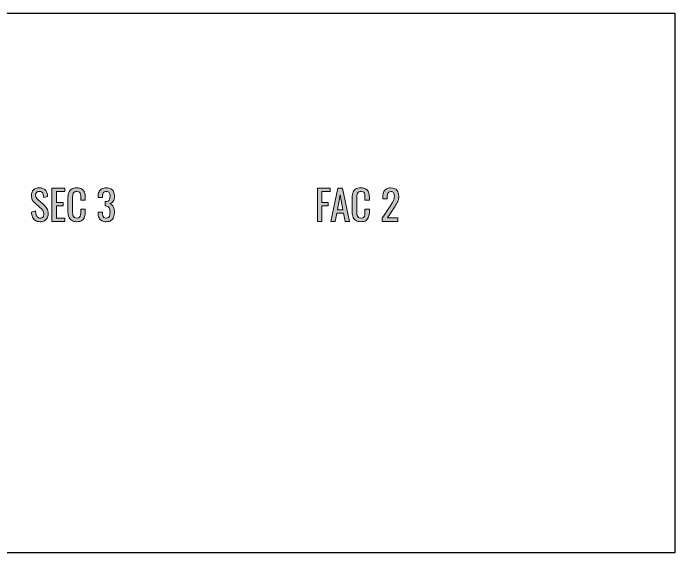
# Model space of a CAD drawing. Header units: inches. Extents: x 0 to 612, y 284 to 508.
# Drawn here: x 337.9 to 611.9, y 284.2 to 507.8 of the extents above; entities that cross this region are included whole.
import ezdxf

# ---------------------------------------------------------------- set-up
doc = ezdxf.new("R2010")
doc.units = ezdxf.units.IN
doc.header["$MEASUREMENT"] = 0
doc.layers.add('Left_SIde_Panel_02_Holes v1_0', color=7, linetype='Continuous')
doc.layers.add('TEXT', color=7, linetype='Continuous')

# ---------------------------------------------------------------- blocks, each defined once
blk = doc.blocks.new('block 13')
at = {"layer": 'Left_SIde_Panel_02_Holes v1_0', "color": 7, "lineweight": 25}
blk.add_lwpolyline([(611.88, 507.81), (611.88, 284.19)], dxfattribs=at)
blk = doc.blocks.new('block 15')
at = {"layer": 'Left_SIde_Panel_02_Holes v1_0', "color": 7, "lineweight": 25}
blk.add_lwpolyline([(611.88, 284.19), (0.12, 284.19)], dxfattribs=at)
blk = doc.blocks.new('block 45')
at = {"layer": 'Left_SIde_Panel_02_Holes v1_0', "color": 7, "lineweight": 25}
blk.add_lwpolyline([(0.12, 507.81), (611.88, 507.81)], dxfattribs=at)
blk = doc.blocks.new('block 58')
at = {"layer": 'TEXT'}
h = blk.add_hatch(color=7, dxfattribs=at)
h.dxf.hatch_style = 2
edge = h.paths.add_edge_path()
edge.add_spline(control_points=[(349.11, 421.39), (348.32, 421.39), (347.66, 421.56), (347.13, 421.9), (346.61, 422.23), (346.21, 422.71), (345.93, 423.31), (345.66, 423.91), (345.5, 424.6), (345.46, 425.4), (345.46, 425.4), (347.16, 425.86), (347.16, 425.86), (347.19, 425.37), (347.27, 424.9), (347.39, 424.45), (347.51, 423.99), (347.7, 423.62), (347.97, 423.33), (348.25, 423.04), (348.62, 422.9), (349.11, 422.9), (349.61, 422.9), (349.99, 423.04), (350.24, 423.31), (350.5, 423.59), (350.63, 423.99), (350.63, 424.51), (350.63, 425.14), (350.48, 425.64), (350.2, 426.02), (349.92, 426.4), (349.56, 426.78), (349.13, 427.17), (349.13, 427.17), (346.82, 429.21), (346.82, 429.21), (346.36, 429.6), (346.03, 430.04), (345.81, 430.51), (345.6, 430.98), (345.49, 431.56), (345.49, 432.25), (345.49, 433.26), (345.78, 434.04), (346.36, 434.59), (346.94, 435.15), (347.72, 435.43), (348.72, 435.43), (349.27, 435.43), (349.74, 435.36), (350.16, 435.21), (350.57, 435.07), (350.92, 434.85), (351.2, 434.56), (351.47, 434.27), (351.69, 433.89), (351.86, 433.45), (352.02, 433), (352.13, 432.47), (352.19, 431.87), (352.19, 431.87), (350.56, 431.43), (350.56, 431.43), (350.52, 431.89), (350.46, 432.3), (350.35, 432.68), (350.25, 433.06), (350.07, 433.37), (349.82, 433.6), (349.56, 433.83), (349.2, 433.95), (348.72, 433.95), (348.25, 433.95), (347.87, 433.82), (347.61, 433.57), (347.34, 433.31), (347.21, 432.93), (347.21, 432.44), (347.21, 432.02), (347.28, 431.67), (347.42, 431.4), (347.56, 431.13), (347.79, 430.85), (348.11, 430.56), (348.11, 430.56), (350.44, 428.52), (350.44, 428.52), (350.96, 428.07), (351.42, 427.53), (351.82, 426.9), (352.21, 426.27), (352.41, 425.53), (352.41, 424.67), (352.41, 423.99), (352.27, 423.4), (351.99, 422.91), (351.7, 422.41), (351.31, 422.04), (350.82, 421.78), (350.33, 421.52), (349.76, 421.39), (349.11, 421.39)], knot_values=[0, 0, 0, 0, 1, 1, 1, 2, 2, 2, 3, 3, 3, 4, 4, 4, 5, 5, 5, 6, 6, 6, 7, 7, 7, 8, 8, 8, 9, 9, 9, 10, 10, 10, 11, 11, 11, 12, 12, 12, 13, 13, 13, 14, 14, 14, 15, 15, 15, 16, 16, 16, 17, 17, 17, 18, 18, 18, 19, 19, 19, 20, 20, 20, 21, 21, 21, 22, 22, 22, 23, 23, 23, 24, 24, 24, 25, 25, 25, 26, 26, 26, 27, 27, 27, 28, 28, 28, 29, 29, 29, 30, 30, 30, 31, 31, 31, 32, 32, 32, 33, 33, 33, 34, 34, 34, 34], degree=3, periodic=0)
h = blk.add_hatch(color=7, dxfattribs=at)
h.dxf.hatch_style = 2
h.paths.add_polyline_path([(353.91, 421.54), (353.91, 435.31), (359.25, 435.31), (359.25, 433.88), (355.83, 433.88), (355.83, 429.32), (358.6, 429.32), (358.6, 427.96), (355.83, 427.96), (355.83, 422.92), (359.28, 422.92), (359.28, 421.54)])
h = blk.add_hatch(color=7, dxfattribs=at)
h.dxf.hatch_style = 2
edge = h.paths.add_edge_path()
edge.add_spline(control_points=[(364.28, 421.39), (363.3, 421.39), (362.54, 421.59), (362.01, 422), (361.47, 422.41), (361.09, 422.95), (360.88, 423.65), (360.68, 424.34), (360.57, 425.11), (360.57, 425.96), (360.57, 425.96), (360.57, 430.82), (360.57, 430.82), (360.57, 431.75), (360.68, 432.56), (360.88, 433.25), (361.09, 433.94), (361.47, 434.48), (362.01, 434.86), (362.54, 435.24), (363.3, 435.43), (364.28, 435.43), (365.14, 435.43), (365.82, 435.27), (366.33, 434.95), (366.83, 434.63), (367.19, 434.18), (367.41, 433.59), (367.63, 433), (367.75, 432.29), (367.75, 431.47), (367.75, 431.47), (367.75, 430.38), (367.75, 430.38), (367.75, 430.38), (365.93, 430.38), (365.93, 430.38), (365.93, 430.38), (365.93, 431.35), (365.93, 431.35), (365.93, 431.86), (365.9, 432.31), (365.85, 432.7), (365.8, 433.09), (365.66, 433.39), (365.43, 433.61), (365.21, 433.82), (364.83, 433.93), (364.29, 433.93), (363.75, 433.93), (363.35, 433.81), (363.1, 433.58), (362.85, 433.35), (362.69, 433.02), (362.62, 432.6), (362.54, 432.17), (362.51, 431.68), (362.51, 431.11), (362.51, 431.11), (362.51, 425.65), (362.51, 425.65), (362.51, 424.96), (362.57, 424.41), (362.68, 424.01), (362.79, 423.61), (362.98, 423.32), (363.24, 423.15), (363.5, 422.98), (363.85, 422.9), (364.29, 422.9), (364.81, 422.9), (365.19, 423.01), (365.42, 423.25), (365.64, 423.48), (365.78, 423.8), (365.84, 424.21), (365.9, 424.62), (365.93, 425.09), (365.93, 425.64), (365.93, 425.64), (365.93, 426.66), (365.93, 426.66), (365.93, 426.66), (367.75, 426.66), (367.75, 426.66), (367.75, 426.66), (367.75, 425.64), (367.75, 425.64), (367.75, 424.8), (367.64, 424.06), (367.44, 423.42), (367.23, 422.78), (366.88, 422.28), (366.38, 421.92), (365.89, 421.56), (365.18, 421.39), (364.28, 421.39)], knot_values=[0, 0, 0, 0, 1, 1, 1, 2, 2, 2, 3, 3, 3, 4, 4, 4, 5, 5, 5, 6, 6, 6, 7, 7, 7, 8, 8, 8, 9, 9, 9, 10, 10, 10, 11, 11, 11, 12, 12, 12, 13, 13, 13, 14, 14, 14, 15, 15, 15, 16, 16, 16, 17, 17, 17, 18, 18, 18, 19, 19, 19, 20, 20, 20, 21, 21, 21, 22, 22, 22, 23, 23, 23, 24, 24, 24, 25, 25, 25, 26, 26, 26, 27, 27, 27, 28, 28, 28, 29, 29, 29, 30, 30, 30, 31, 31, 31, 32, 32, 32, 32], degree=3, periodic=0)
h = blk.add_hatch(color=7, dxfattribs=at)
h.dxf.hatch_style = 2
edge = h.paths.add_edge_path()
edge.add_spline(control_points=[(376.45, 421.39), (375.7, 421.39), (375.08, 421.53), (374.58, 421.81), (374.08, 422.09), (373.71, 422.5), (373.46, 423.03), (373.21, 423.57), (373.08, 424.2), (373.08, 424.92), (373.08, 424.92), (373.08, 425.38), (373.08, 425.38), (373.08, 425.38), (374.88, 425.38), (374.88, 425.38), (374.88, 425.33), (374.88, 425.29), (374.88, 425.24), (374.88, 425.18), (374.88, 425.13), (374.88, 425.07), (374.9, 424.67), (374.94, 424.3), (375.03, 423.97), (375.11, 423.64), (375.27, 423.38), (375.49, 423.19), (375.71, 422.99), (376.03, 422.9), (376.45, 422.9), (376.89, 422.9), (377.22, 423), (377.45, 423.21), (377.68, 423.42), (377.83, 423.72), (377.91, 424.1), (377.99, 424.49), (378.03, 424.93), (378.03, 425.43), (378.03, 426.16), (377.9, 426.75), (377.63, 427.21), (377.36, 427.67), (376.9, 427.92), (376.23, 427.96), (376.19, 427.98), (376.15, 427.98), (376.1, 427.98), (376.05, 427.98), (376.01, 427.98), (375.97, 427.98), (375.97, 427.98), (375.97, 429.8), (375.97, 429.8), (376.01, 429.8), (376.05, 429.8), (376.09, 429.8), (376.14, 429.8), (376.18, 429.8), (376.21, 429.8), (376.86, 429.82), (377.32, 429.99), (377.6, 430.31), (377.89, 430.63), (378.03, 431.15), (378.03, 431.89), (378.03, 432.51), (377.92, 433.01), (377.71, 433.39), (377.5, 433.76), (377.09, 433.95), (376.46, 433.95), (375.84, 433.95), (375.43, 433.74), (375.22, 433.33), (375.02, 432.91), (374.91, 432.38), (374.88, 431.74), (374.88, 431.69), (374.88, 431.64), (374.88, 431.59), (374.88, 431.54), (374.88, 431.49), (374.88, 431.45), (374.88, 431.45), (373.08, 431.45), (373.08, 431.45), (373.08, 431.45), (373.08, 431.91), (373.08, 431.91), (373.08, 432.64), (373.21, 433.27), (373.46, 433.79), (373.71, 434.32), (374.08, 434.72), (374.59, 435), (375.09, 435.29), (375.72, 435.43), (376.46, 435.43), (377.22, 435.43), (377.85, 435.29), (378.35, 435), (378.85, 434.72), (379.22, 434.31), (379.47, 433.79), (379.72, 433.26), (379.85, 432.63), (379.85, 431.89), (379.85, 431.06), (379.67, 430.4), (379.31, 429.9), (378.96, 429.4), (378.48, 429.06), (377.88, 428.88), (378.29, 428.76), (378.65, 428.54), (378.94, 428.24), (379.23, 427.93), (379.45, 427.54), (379.61, 427.07), (379.77, 426.6), (379.85, 426.05), (379.85, 425.43), (379.85, 424.62), (379.73, 423.9), (379.51, 423.3), (379.28, 422.69), (378.92, 422.22), (378.42, 421.89), (377.92, 421.55), (377.26, 421.39), (376.45, 421.39)], knot_values=[0, 0, 0, 0, 1, 1, 1, 2, 2, 2, 3, 3, 3, 4, 4, 4, 5, 5, 5, 6, 6, 6, 7, 7, 7, 8, 8, 8, 9, 9, 9, 10, 10, 10, 11, 11, 11, 12, 12, 12, 13, 13, 13, 14, 14, 14, 15, 15, 15, 16, 16, 16, 17, 17, 17, 18, 18, 18, 19, 19, 19, 20, 20, 20, 21, 21, 21, 22, 22, 22, 23, 23, 23, 24, 24, 24, 25, 25, 25, 26, 26, 26, 27, 27, 27, 28, 28, 28, 29, 29, 29, 30, 30, 30, 31, 31, 31, 32, 32, 32, 33, 33, 33, 34, 34, 34, 35, 35, 35, 36, 36, 36, 37, 37, 37, 38, 38, 38, 39, 39, 39, 40, 40, 40, 41, 41, 41, 42, 42, 42, 43, 43, 43, 44, 44, 44, 44], degree=3, periodic=0)
at = {"layer": 'TEXT', "lineweight": 0}
blk.add_lwpolyline([(353.91, 421.54), (353.91, 435.31), (359.25, 435.31), (359.25, 433.88), (355.83, 433.88), (355.83, 429.32), (358.6, 429.32), (358.6, 427.96), (355.83, 427.96), (355.83, 422.92), (359.28, 422.92), (359.28, 421.54), (353.91, 421.54)], dxfattribs=at)
for points, knots in [([(349.11, 421.39), (348.32, 421.39), (347.66, 421.56), (347.13, 421.9), (346.61, 422.23), (346.21, 422.71), (345.93, 423.31), (345.66, 423.91), (345.5, 424.6), (345.46, 425.4), (345.46, 425.4), (347.16, 425.86), (347.16, 425.86), (347.19, 425.37), (347.27, 424.9), (347.39, 424.45), (347.51, 423.99), (347.7, 423.62), (347.97, 423.33), (348.25, 423.04), (348.62, 422.9), (349.11, 422.9), (349.61, 422.9), (349.99, 423.04), (350.24, 423.31), (350.5, 423.59), (350.63, 423.99), (350.63, 424.51), (350.63, 425.14), (350.48, 425.64), (350.2, 426.02), (349.92, 426.4), (349.56, 426.78), (349.13, 427.17), (349.13, 427.17), (346.82, 429.21), (346.82, 429.21), (346.36, 429.6), (346.03, 430.04), (345.81, 430.51), (345.6, 430.98), (345.49, 431.56), (345.49, 432.25), (345.49, 433.26), (345.78, 434.04), (346.36, 434.59), (346.94, 435.15), (347.72, 435.43), (348.72, 435.43), (349.27, 435.43), (349.74, 435.36), (350.16, 435.21), (350.57, 435.07), (350.92, 434.85), (351.2, 434.56), (351.47, 434.27), (351.69, 433.89), (351.86, 433.45), (352.02, 433), (352.13, 432.47), (352.19, 431.87), (352.19, 431.87), (350.56, 431.43), (350.56, 431.43), (350.52, 431.89), (350.46, 432.3), (350.35, 432.68), (350.25, 433.06), (350.07, 433.37), (349.82, 433.6), (349.56, 433.83), (349.2, 433.95), (348.72, 433.95), (348.25, 433.95), (347.87, 433.82), (347.61, 433.57), (347.34, 433.31), (347.21, 432.93), (347.21, 432.44), (347.21, 432.02), (347.28, 431.67), (347.42, 431.4), (347.56, 431.13), (347.79, 430.85), (348.11, 430.56), (348.11, 430.56), (350.44, 428.52), (350.44, 428.52), (350.96, 428.07), (351.42, 427.53), (351.82, 426.9), (352.21, 426.27), (352.41, 425.53), (352.41, 424.67), (352.41, 423.99), (352.27, 423.4), (351.99, 422.91), (351.7, 422.41), (351.31, 422.04), (350.82, 421.78), (350.33, 421.52), (349.76, 421.39), (349.11, 421.39)], [0, 0, 0, 0, 1, 1, 1, 2, 2, 2, 3, 3, 3, 4, 4, 4, 5, 5, 5, 6, 6, 6, 7, 7, 7, 8, 8, 8, 9, 9, 9, 10, 10, 10, 11, 11, 11, 12, 12, 12, 13, 13, 13, 14, 14, 14, 15, 15, 15, 16, 16, 16, 17, 17, 17, 18, 18, 18, 19, 19, 19, 20, 20, 20, 21, 21, 21, 22, 22, 22, 23, 23, 23, 24, 24, 24, 25, 25, 25, 26, 26, 26, 27, 27, 27, 28, 28, 28, 29, 29, 29, 30, 30, 30, 31, 31, 31, 32, 32, 32, 33, 33, 33, 34, 34, 34, 34]), ([(364.28, 421.39), (363.3, 421.39), (362.54, 421.59), (362.01, 422), (361.47, 422.41), (361.09, 422.95), (360.88, 423.65), (360.68, 424.34), (360.57, 425.11), (360.57, 425.96), (360.57, 425.96), (360.57, 430.82), (360.57, 430.82), (360.57, 431.75), (360.68, 432.56), (360.88, 433.25), (361.09, 433.94), (361.47, 434.48), (362.01, 434.86), (362.54, 435.24), (363.3, 435.43), (364.28, 435.43), (365.14, 435.43), (365.82, 435.27), (366.33, 434.95), (366.83, 434.63), (367.19, 434.18), (367.41, 433.59), (367.63, 433), (367.75, 432.29), (367.75, 431.47), (367.75, 431.47), (367.75, 430.38), (367.75, 430.38), (367.75, 430.38), (365.93, 430.38), (365.93, 430.38), (365.93, 430.38), (365.93, 431.35), (365.93, 431.35), (365.93, 431.86), (365.9, 432.31), (365.85, 432.7), (365.8, 433.09), (365.66, 433.39), (365.43, 433.61), (365.21, 433.82), (364.83, 433.93), (364.29, 433.93), (363.75, 433.93), (363.35, 433.81), (363.1, 433.58), (362.85, 433.35), (362.69, 433.02), (362.62, 432.6), (362.54, 432.17), (362.51, 431.68), (362.51, 431.11), (362.51, 431.11), (362.51, 425.65), (362.51, 425.65), (362.51, 424.96), (362.57, 424.41), (362.68, 424.01), (362.79, 423.61), (362.98, 423.32), (363.24, 423.15), (363.5, 422.98), (363.85, 422.9), (364.29, 422.9), (364.81, 422.9), (365.19, 423.01), (365.42, 423.25), (365.64, 423.48), (365.78, 423.8), (365.84, 424.21), (365.9, 424.62), (365.93, 425.09), (365.93, 425.64), (365.93, 425.64), (365.93, 426.66), (365.93, 426.66), (365.93, 426.66), (367.75, 426.66), (367.75, 426.66), (367.75, 426.66), (367.75, 425.64), (367.75, 425.64), (367.75, 424.8), (367.64, 424.06), (367.44, 423.42), (367.23, 422.78), (366.88, 422.28), (366.38, 421.92), (365.89, 421.56), (365.18, 421.39), (364.28, 421.39)], [0, 0, 0, 0, 1, 1, 1, 2, 2, 2, 3, 3, 3, 4, 4, 4, 5, 5, 5, 6, 6, 6, 7, 7, 7, 8, 8, 8, 9, 9, 9, 10, 10, 10, 11, 11, 11, 12, 12, 12, 13, 13, 13, 14, 14, 14, 15, 15, 15, 16, 16, 16, 17, 17, 17, 18, 18, 18, 19, 19, 19, 20, 20, 20, 21, 21, 21, 22, 22, 22, 23, 23, 23, 24, 24, 24, 25, 25, 25, 26, 26, 26, 27, 27, 27, 28, 28, 28, 29, 29, 29, 30, 30, 30, 31, 31, 31, 32, 32, 32, 32]), ([(376.45, 421.39), (375.7, 421.39), (375.08, 421.53), (374.58, 421.81), (374.08, 422.09), (373.71, 422.5), (373.46, 423.03), (373.21, 423.57), (373.08, 424.2), (373.08, 424.92), (373.08, 424.92), (373.08, 425.38), (373.08, 425.38), (373.08, 425.38), (374.88, 425.38), (374.88, 425.38), (374.88, 425.33), (374.88, 425.29), (374.88, 425.24), (374.88, 425.18), (374.88, 425.13), (374.88, 425.07), (374.9, 424.67), (374.94, 424.3), (375.03, 423.97), (375.11, 423.64), (375.27, 423.38), (375.49, 423.19), (375.71, 422.99), (376.03, 422.9), (376.45, 422.9), (376.89, 422.9), (377.22, 423), (377.45, 423.21), (377.68, 423.42), (377.83, 423.72), (377.91, 424.1), (377.99, 424.49), (378.03, 424.93), (378.03, 425.43), (378.03, 426.16), (377.9, 426.75), (377.63, 427.21), (377.36, 427.67), (376.9, 427.92), (376.23, 427.96), (376.19, 427.98), (376.15, 427.98), (376.1, 427.98), (376.05, 427.98), (376.01, 427.98), (375.97, 427.98), (375.97, 427.98), (375.97, 429.8), (375.97, 429.8), (376.01, 429.8), (376.05, 429.8), (376.09, 429.8), (376.14, 429.8), (376.18, 429.8), (376.21, 429.8), (376.86, 429.82), (377.32, 429.99), (377.6, 430.31), (377.89, 430.63), (378.03, 431.15), (378.03, 431.89), (378.03, 432.51), (377.92, 433.01), (377.71, 433.39), (377.5, 433.76), (377.09, 433.95), (376.46, 433.95), (375.84, 433.95), (375.43, 433.74), (375.22, 433.33), (375.02, 432.91), (374.91, 432.38), (374.88, 431.74), (374.88, 431.69), (374.88, 431.64), (374.88, 431.59), (374.88, 431.54), (374.88, 431.49), (374.88, 431.45), (374.88, 431.45), (373.08, 431.45), (373.08, 431.45), (373.08, 431.45), (373.08, 431.91), (373.08, 431.91), (373.08, 432.64), (373.21, 433.27), (373.46, 433.79), (373.71, 434.32), (374.08, 434.72), (374.59, 435), (375.09, 435.29), (375.72, 435.43), (376.46, 435.43), (377.22, 435.43), (377.85, 435.29), (378.35, 435), (378.85, 434.72), (379.22, 434.31), (379.47, 433.79), (379.72, 433.26), (379.85, 432.63), (379.85, 431.89), (379.85, 431.06), (379.67, 430.4), (379.31, 429.9), (378.96, 429.4), (378.48, 429.06), (377.88, 428.88), (378.29, 428.76), (378.65, 428.54), (378.94, 428.24), (379.23, 427.93), (379.45, 427.54), (379.61, 427.07), (379.77, 426.6), (379.85, 426.05), (379.85, 425.43), (379.85, 424.62), (379.73, 423.9), (379.51, 423.3), (379.28, 422.69), (378.92, 422.22), (378.42, 421.89), (377.92, 421.55), (377.26, 421.39), (376.45, 421.39)], [0, 0, 0, 0, 1, 1, 1, 2, 2, 2, 3, 3, 3, 4, 4, 4, 5, 5, 5, 6, 6, 6, 7, 7, 7, 8, 8, 8, 9, 9, 9, 10, 10, 10, 11, 11, 11, 12, 12, 12, 13, 13, 13, 14, 14, 14, 15, 15, 15, 16, 16, 16, 17, 17, 17, 18, 18, 18, 19, 19, 19, 20, 20, 20, 21, 21, 21, 22, 22, 22, 23, 23, 23, 24, 24, 24, 25, 25, 25, 26, 26, 26, 27, 27, 27, 28, 28, 28, 29, 29, 29, 30, 30, 30, 31, 31, 31, 32, 32, 32, 33, 33, 33, 34, 34, 34, 35, 35, 35, 36, 36, 36, 37, 37, 37, 38, 38, 38, 39, 39, 39, 40, 40, 40, 41, 41, 41, 42, 42, 42, 43, 43, 43, 44, 44, 44, 44])]:
    blk.add_open_spline(points, degree=3, knots=knots, dxfattribs=at)
blk = doc.blocks.new('block 61')
at = {"layer": 'TEXT'}
h = blk.add_hatch(color=7, dxfattribs=at)
h.dxf.hatch_style = 2
h.paths.add_polyline_path([(463.87, 421.54), (463.87, 435.31), (469.19, 435.31), (469.19, 433.93), (465.79, 433.93), (465.79, 429.34), (468.42, 429.34), (468.42, 427.98), (465.79, 427.98), (465.79, 421.54)])
h = blk.add_hatch(color=7, dxfattribs=at)
h.dxf.hatch_style = 2
h.paths.add_polyline_path([(469.46, 421.54), (472.38, 435.31), (474.24, 435.31), (477.18, 421.54), (475.36, 421.54), (474.73, 425.01), (471.92, 425.01), (471.26, 421.54)])
h.paths.add_polyline_path([(472.18, 426.38), (474.47, 426.38), (473.32, 432.59)])
h = blk.add_hatch(color=7, dxfattribs=at)
h.dxf.hatch_style = 2
edge = h.paths.add_edge_path()
edge.add_spline(control_points=[(481.95, 421.39), (480.98, 421.39), (480.22, 421.59), (479.68, 422), (479.15, 422.41), (478.77, 422.95), (478.56, 423.65), (478.35, 424.34), (478.25, 425.11), (478.25, 425.96), (478.25, 425.96), (478.25, 430.82), (478.25, 430.82), (478.25, 431.75), (478.35, 432.56), (478.56, 433.25), (478.77, 433.94), (479.15, 434.48), (479.68, 434.86), (480.22, 435.24), (480.98, 435.43), (481.95, 435.43), (482.81, 435.43), (483.5, 435.27), (484, 434.95), (484.51, 434.63), (484.87, 434.18), (485.09, 433.59), (485.31, 433), (485.42, 432.29), (485.42, 431.47), (485.42, 431.47), (485.42, 430.38), (485.42, 430.38), (485.42, 430.38), (483.6, 430.38), (483.6, 430.38), (483.6, 430.38), (483.6, 431.35), (483.6, 431.35), (483.6, 431.86), (483.58, 432.31), (483.53, 432.7), (483.47, 433.09), (483.34, 433.39), (483.11, 433.61), (482.88, 433.82), (482.5, 433.93), (481.97, 433.93), (481.43, 433.93), (481.03, 433.81), (480.78, 433.58), (480.53, 433.35), (480.37, 433.02), (480.3, 432.6), (480.22, 432.17), (480.19, 431.68), (480.19, 431.11), (480.19, 431.11), (480.19, 425.65), (480.19, 425.65), (480.19, 424.96), (480.24, 424.41), (480.36, 424.01), (480.47, 423.61), (480.66, 423.32), (480.92, 423.15), (481.18, 422.98), (481.53, 422.9), (481.97, 422.9), (482.49, 422.9), (482.87, 423.01), (483.09, 423.25), (483.32, 423.48), (483.46, 423.8), (483.52, 424.21), (483.57, 424.62), (483.6, 425.09), (483.6, 425.64), (483.6, 425.64), (483.6, 426.66), (483.6, 426.66), (483.6, 426.66), (485.42, 426.66), (485.42, 426.66), (485.42, 426.66), (485.42, 425.64), (485.42, 425.64), (485.42, 424.8), (485.32, 424.06), (485.12, 423.42), (484.91, 422.78), (484.56, 422.28), (484.06, 421.92), (483.56, 421.56), (482.86, 421.39), (481.95, 421.39)], knot_values=[0, 0, 0, 0, 1, 1, 1, 2, 2, 2, 3, 3, 3, 4, 4, 4, 5, 5, 5, 6, 6, 6, 7, 7, 7, 8, 8, 8, 9, 9, 9, 10, 10, 10, 11, 11, 11, 12, 12, 12, 13, 13, 13, 14, 14, 14, 15, 15, 15, 16, 16, 16, 17, 17, 17, 18, 18, 18, 19, 19, 19, 20, 20, 20, 21, 21, 21, 22, 22, 22, 23, 23, 23, 24, 24, 24, 25, 25, 25, 26, 26, 26, 27, 27, 27, 28, 28, 28, 29, 29, 29, 30, 30, 30, 31, 31, 31, 32, 32, 32, 32], degree=3, periodic=0)
h = blk.add_hatch(color=7, dxfattribs=at)
h.dxf.hatch_style = 2
edge = h.paths.add_edge_path()
edge.add_spline(control_points=[(490.78, 421.54), (490.78, 421.54), (490.78, 422.83), (490.78, 422.83), (490.78, 422.83), (494.28, 428.29), (494.28, 428.29), (494.54, 428.7), (494.78, 429.07), (495, 429.43), (495.22, 429.78), (495.4, 430.15), (495.54, 430.54), (495.69, 430.93), (495.76, 431.38), (495.76, 431.89), (495.76, 432.53), (495.66, 433.02), (495.45, 433.39), (495.25, 433.75), (494.89, 433.93), (494.38, 433.93), (493.95, 433.93), (493.62, 433.81), (493.38, 433.57), (493.14, 433.34), (492.97, 433.02), (492.88, 432.64), (492.79, 432.25), (492.75, 431.84), (492.75, 431.4), (492.75, 431.4), (492.75, 430.94), (492.75, 430.94), (492.75, 430.94), (490.93, 430.94), (490.93, 430.94), (490.93, 430.94), (490.93, 431.42), (490.93, 431.42), (490.93, 432.24), (491.04, 432.95), (491.26, 433.55), (491.48, 434.14), (491.84, 434.61), (492.33, 434.93), (492.82, 435.26), (493.48, 435.43), (494.29, 435.43), (495.41, 435.43), (496.23, 435.11), (496.78, 434.48), (497.32, 433.85), (497.59, 432.98), (497.59, 431.87), (497.59, 431.28), (497.52, 430.77), (497.38, 430.33), (497.24, 429.89), (497.05, 429.47), (496.83, 429.09), (496.6, 428.7), (496.35, 428.3), (496.08, 427.9), (496.08, 427.9), (492.92, 423.07), (492.92, 423.07), (492.92, 423.07), (497.27, 423.07), (497.27, 423.07), (497.27, 423.07), (497.27, 421.54), (497.27, 421.54), (497.27, 421.54), (490.78, 421.54), (490.78, 421.54)], knot_values=[0, 0, 0, 0, 1, 1, 1, 2, 2, 2, 3, 3, 3, 4, 4, 4, 5, 5, 5, 6, 6, 6, 7, 7, 7, 8, 8, 8, 9, 9, 9, 10, 10, 10, 11, 11, 11, 12, 12, 12, 13, 13, 13, 14, 14, 14, 15, 15, 15, 16, 16, 16, 17, 17, 17, 18, 18, 18, 19, 19, 19, 20, 20, 20, 21, 21, 21, 22, 22, 22, 23, 23, 23, 24, 24, 24, 25, 25, 25, 25], degree=3, periodic=0)
at = {"layer": 'TEXT', "lineweight": 0}
for points in [[(463.87, 421.54), (463.87, 435.31), (469.19, 435.31), (469.19, 433.93), (465.79, 433.93), (465.79, 429.34), (468.42, 429.34), (468.42, 427.98), (465.79, 427.98), (465.79, 421.54), (463.87, 421.54)], [(469.46, 421.54), (472.38, 435.31), (474.24, 435.31), (477.18, 421.54), (475.36, 421.54), (474.73, 425.01), (471.92, 425.01), (471.26, 421.54), (469.46, 421.54)], [(472.18, 426.38), (474.47, 426.38), (473.32, 432.59), (472.18, 426.38)]]:
    blk.add_lwpolyline(points, dxfattribs=at)
for points, knots in [([(481.95, 421.39), (480.98, 421.39), (480.22, 421.59), (479.68, 422), (479.15, 422.41), (478.77, 422.95), (478.56, 423.65), (478.35, 424.34), (478.25, 425.11), (478.25, 425.96), (478.25, 425.96), (478.25, 430.82), (478.25, 430.82), (478.25, 431.75), (478.35, 432.56), (478.56, 433.25), (478.77, 433.94), (479.15, 434.48), (479.68, 434.86), (480.22, 435.24), (480.98, 435.43), (481.95, 435.43), (482.81, 435.43), (483.5, 435.27), (484, 434.95), (484.51, 434.63), (484.87, 434.18), (485.09, 433.59), (485.31, 433), (485.42, 432.29), (485.42, 431.47), (485.42, 431.47), (485.42, 430.38), (485.42, 430.38), (485.42, 430.38), (483.6, 430.38), (483.6, 430.38), (483.6, 430.38), (483.6, 431.35), (483.6, 431.35), (483.6, 431.86), (483.58, 432.31), (483.53, 432.7), (483.47, 433.09), (483.34, 433.39), (483.11, 433.61), (482.88, 433.82), (482.5, 433.93), (481.97, 433.93), (481.43, 433.93), (481.03, 433.81), (480.78, 433.58), (480.53, 433.35), (480.37, 433.02), (480.3, 432.6), (480.22, 432.17), (480.19, 431.68), (480.19, 431.11), (480.19, 431.11), (480.19, 425.65), (480.19, 425.65), (480.19, 424.96), (480.24, 424.41), (480.36, 424.01), (480.47, 423.61), (480.66, 423.32), (480.92, 423.15), (481.18, 422.98), (481.53, 422.9), (481.97, 422.9), (482.49, 422.9), (482.87, 423.01), (483.09, 423.25), (483.32, 423.48), (483.46, 423.8), (483.52, 424.21), (483.57, 424.62), (483.6, 425.09), (483.6, 425.64), (483.6, 425.64), (483.6, 426.66), (483.6, 426.66), (483.6, 426.66), (485.42, 426.66), (485.42, 426.66), (485.42, 426.66), (485.42, 425.64), (485.42, 425.64), (485.42, 424.8), (485.32, 424.06), (485.12, 423.42), (484.91, 422.78), (484.56, 422.28), (484.06, 421.92), (483.56, 421.56), (482.86, 421.39), (481.95, 421.39)], [0, 0, 0, 0, 1, 1, 1, 2, 2, 2, 3, 3, 3, 4, 4, 4, 5, 5, 5, 6, 6, 6, 7, 7, 7, 8, 8, 8, 9, 9, 9, 10, 10, 10, 11, 11, 11, 12, 12, 12, 13, 13, 13, 14, 14, 14, 15, 15, 15, 16, 16, 16, 17, 17, 17, 18, 18, 18, 19, 19, 19, 20, 20, 20, 21, 21, 21, 22, 22, 22, 23, 23, 23, 24, 24, 24, 25, 25, 25, 26, 26, 26, 27, 27, 27, 28, 28, 28, 29, 29, 29, 30, 30, 30, 31, 31, 31, 32, 32, 32, 32]), ([(490.78, 421.54), (490.78, 421.54), (490.78, 422.83), (490.78, 422.83), (490.78, 422.83), (494.28, 428.29), (494.28, 428.29), (494.54, 428.7), (494.78, 429.07), (495, 429.43), (495.22, 429.78), (495.4, 430.15), (495.54, 430.54), (495.69, 430.93), (495.76, 431.38), (495.76, 431.89), (495.76, 432.53), (495.66, 433.02), (495.45, 433.39), (495.25, 433.75), (494.89, 433.93), (494.38, 433.93), (493.95, 433.93), (493.62, 433.81), (493.38, 433.57), (493.14, 433.34), (492.97, 433.02), (492.88, 432.64), (492.79, 432.25), (492.75, 431.84), (492.75, 431.4), (492.75, 431.4), (492.75, 430.94), (492.75, 430.94), (492.75, 430.94), (490.93, 430.94), (490.93, 430.94), (490.93, 430.94), (490.93, 431.42), (490.93, 431.42), (490.93, 432.24), (491.04, 432.95), (491.26, 433.55), (491.48, 434.14), (491.84, 434.61), (492.33, 434.93), (492.82, 435.26), (493.48, 435.43), (494.29, 435.43), (495.41, 435.43), (496.23, 435.11), (496.78, 434.48), (497.32, 433.85), (497.59, 432.98), (497.59, 431.87), (497.59, 431.28), (497.52, 430.77), (497.38, 430.33), (497.24, 429.89), (497.05, 429.47), (496.83, 429.09), (496.6, 428.7), (496.35, 428.3), (496.08, 427.9), (496.08, 427.9), (492.92, 423.07), (492.92, 423.07), (492.92, 423.07), (497.27, 423.07), (497.27, 423.07), (497.27, 423.07), (497.27, 421.54), (497.27, 421.54), (497.27, 421.54), (490.78, 421.54), (490.78, 421.54)], [0, 0, 0, 0, 1, 1, 1, 2, 2, 2, 3, 3, 3, 4, 4, 4, 5, 5, 5, 6, 6, 6, 7, 7, 7, 8, 8, 8, 9, 9, 9, 10, 10, 10, 11, 11, 11, 12, 12, 12, 13, 13, 13, 14, 14, 14, 15, 15, 15, 16, 16, 16, 17, 17, 17, 18, 18, 18, 19, 19, 19, 20, 20, 20, 21, 21, 21, 22, 22, 22, 23, 23, 23, 24, 24, 24, 25, 25, 25, 25])]:
    blk.add_open_spline(points, degree=3, knots=knots, dxfattribs=at)

msp = doc.modelspace()

# ---------------------------------------------------------------- block references
at = {"layer": 'Left_SIde_Panel_02_Holes v1_0'}
for name in ['block 45', 'block 13', 'block 15']:
    msp.add_blockref(name, (0, 0), dxfattribs=at)
at = {"layer": 'TEXT'}
for name in ['block 58', 'block 61']:
    msp.add_blockref(name, (0, 0), dxfattribs=at)

doc.saveas('drawing.dxf')
